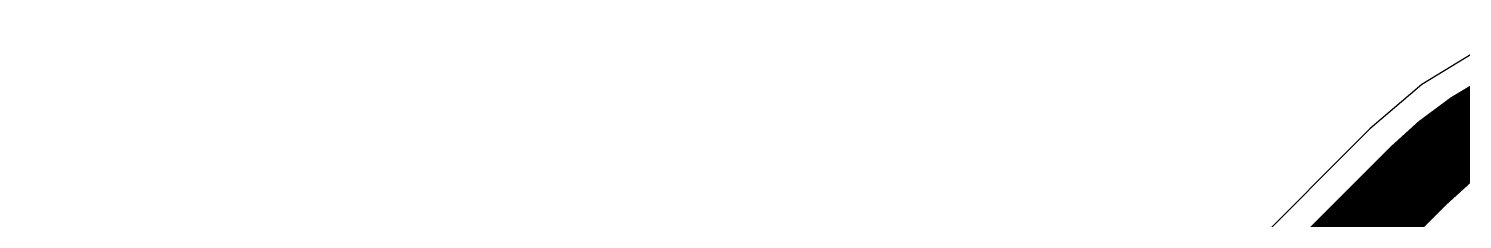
# Model space of a CAD drawing. Header units: inches. Extents: x -11 to 1110, y -7 to 455.
# Drawn here: x 132.97 to 142.9, y 231.04 to 232.36 of the extents above; entities that cross this region are included whole.
import ezdxf

# ---------------------------------------------------------------- set-up
doc = ezdxf.new("R2010")
doc.units = ezdxf.units.IN
doc.layers.add('Bottom Layer', color=5, linetype='Continuous')

msp = doc.modelspace()

# ---------------------------------------------------------------- linework, layer by layer
at = {"layer": 'Bottom Layer'}
for p, q in [((143.0162, 232.2208), (142.6139, 231.9743)), ((142.6139, 231.9743), (142.2552, 231.6679)), ((142.2554, 231.6677), (133.0026, 222.4149)), ((142.2552, 231.6679), (142.2554, 231.6677))]:
    msp.add_line(p, q, dxfattribs=at)
for points in [[(142.585, 231.3381, 0.5588, 0.5588, -0.198912), (144.3811, 232.082, 0.5588, 0.5588, 0)], [(133.2452, 221.9982, 0.5588, 0.5588, 0), (142.585, 231.3381, 0.5588, 0.5588, 0)]]:
    msp.add_lwpolyline(points, format="xyseb", dxfattribs=at)
msp.add_lwpolyline([(142.4453, 231.3381, 0.2794, 0.2794, 1), (142.7247, 231.3381, 0.2794, 0.2794, 1)], format="xyseb", close=True, dxfattribs=at)
msp.add_lwpolyline([(142.4453, 231.3381, 0.2794, 0.2794, 1), (142.7247, 231.3381, 0.2794, 0.2794, 1)], format="xyseb", close=True, dxfattribs=at)

doc.saveas('drawing.dxf')
